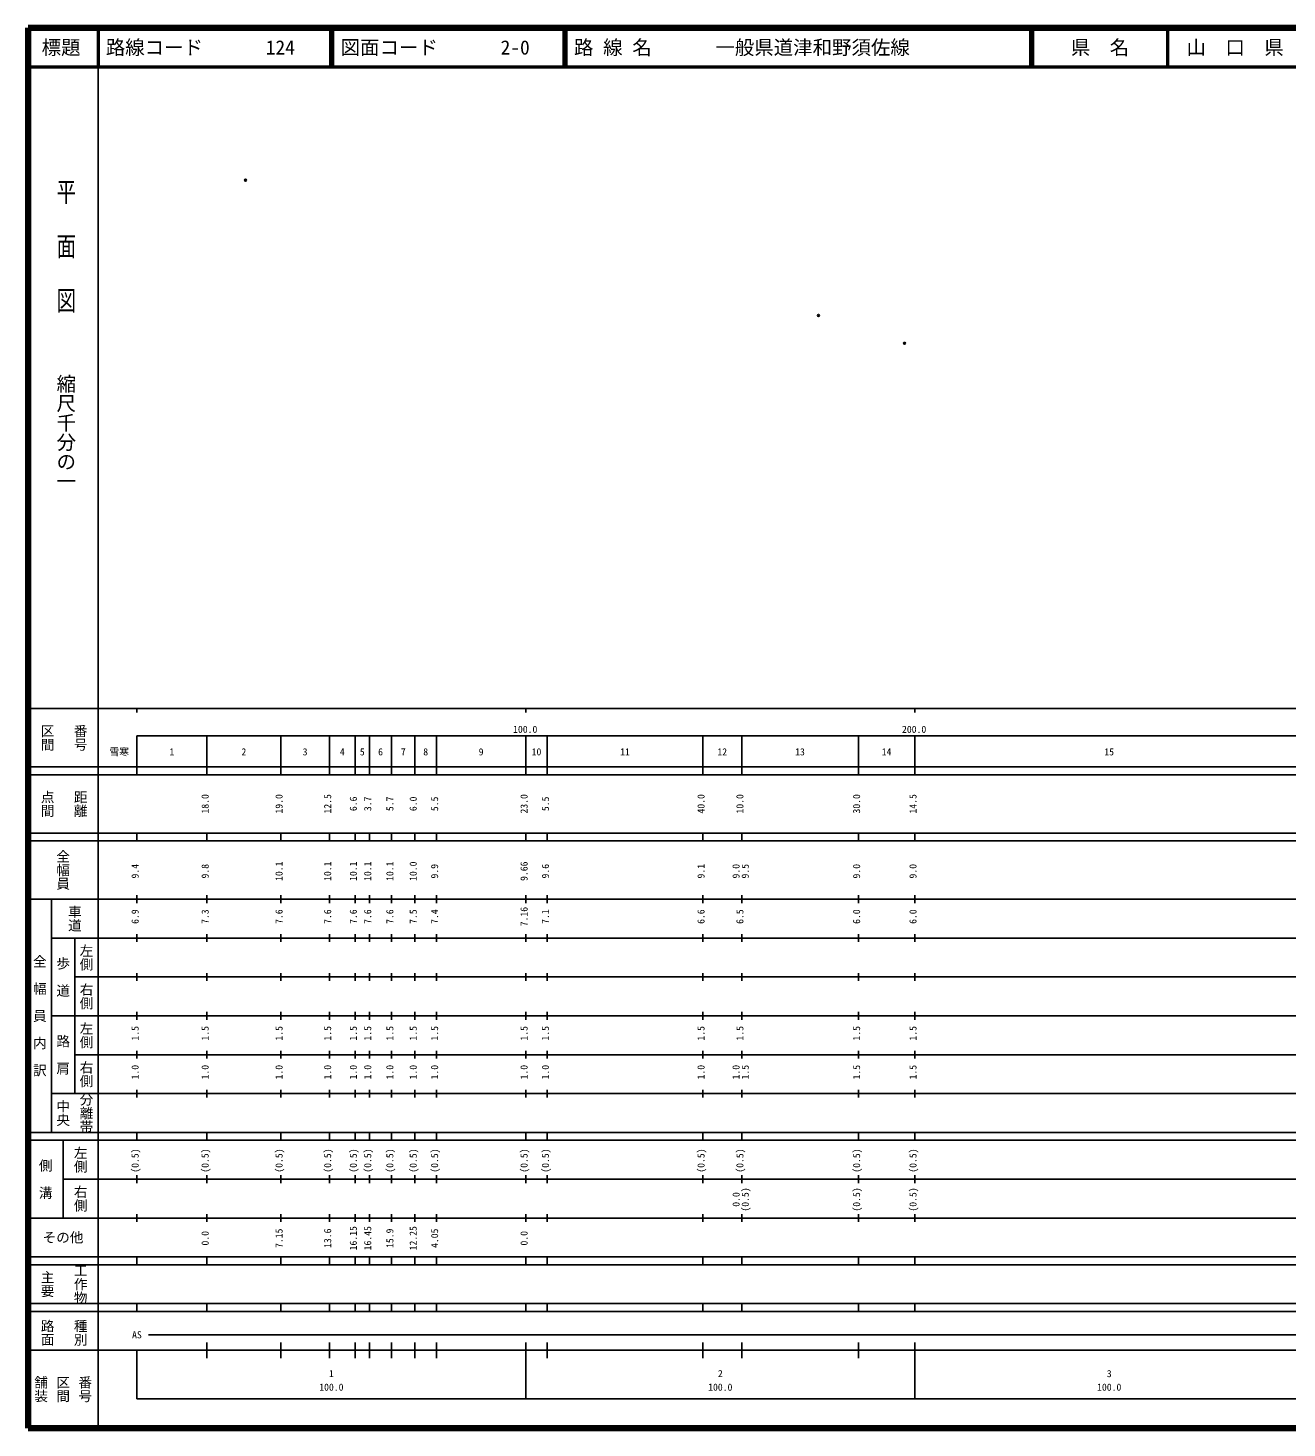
# Model space of a CAD drawing. Units: millimetres on the paper. Extents: x 40 to 680, y 20 to 380.
# Drawn here: x 40 to 363.7, y 20 to 380 of the extents above; entities that cross this region are included whole.
import ezdxf
from ezdxf.enums import TextEntityAlignment as Align

# ---------------------------------------------------------------- set-up
doc = ezdxf.new("R2010")
doc.units = ezdxf.units.MM
doc.header["$PDMODE"] = 32
doc.header["$PDSIZE"] = 0.5
doc.layers.add('M-OTRS', color=6, linetype='Continuous')
doc.layers.add('M-TTL-TXT', color=7, linetype='Continuous')
for name, color, linetype, lineweight in [('M-TTL', 2, 'Continuous', 140), ('M-TTL-BAND', 7, 'Continuous', 25), ('M-TTL-LINE', 7, 'Continuous', 50)]:
    doc.layers.add(name, color=color, linetype=linetype, lineweight=lineweight)
doc.styles.add('@ＭＳ ゴシック', font='')
doc.styles.add('ＭＳ ゴシック', font='')
doc.styles.get('@ＭＳ ゴシック').set_extended_font_data('@MS Gothic')
doc.styles.get('ＭＳ ゴシック').set_extended_font_data('MS Gothic')

msp = doc.modelspace()

# ---------------------------------------------------------------- linework, layer by layer
at = {"layer": 'M-OTRS'}
for p in [(95.931, 340.872), (243.223, 306.09), (265.394, 298.92)]:
    msp.add_point(p, dxfattribs=at)
at = {"layer": 'M-TTL'}
for p, q in [((40, 380), (40, 20)), ((680, 380), (40, 380)), ((40, 20), (680, 20))]:
    msp.add_line(p, q, dxfattribs=at)
at = {"layer": 'M-TTL-BAND'}
for p, q in [((58, 370), (58, 20)), ((40, 205), (579, 205)), ((68, 205), (68, 204)), ((168, 205), (168, 204)), ((268, 205), (268, 204)), ((68, 198), (579, 198)), ((68, 198), (68, 188)), ((86, 188), (86, 198)), ((105, 188), (105, 198)), ((117.5, 188), (117.5, 198)), ((124.1, 188), (124.1, 198)), ((127.8, 188), (127.8, 198)), ((133.5, 188), (133.5, 198)), ((139.5, 188), (139.5, 198)), ((145, 188), (145, 198)), ((168, 188), (168, 198)), ((173.5, 188), (173.5, 198)), ((213.5, 188), (213.5, 198)), ((223.5, 188), (223.5, 198)), ((253.5, 188), (253.5, 198)), ((268, 188), (268, 198)), ((40, 190), (579, 190)), ((40, 188), (579, 188)), ((40, 173), (579, 173)), ((68, 171), (68, 173)), ((86, 171), (86, 173)), ((105, 171), (105, 173)), ((117.5, 171), (117.5, 173)), ((124.1, 171), (124.1, 173)), ((127.8, 171), (127.8, 173)), ((133.5, 171), (133.5, 173)), ((139.5, 171), (139.5, 173)), ((145, 171), (145, 173)), ((168, 171), (168, 173)), ((173.5, 171), (173.5, 173)), ((213.5, 171), (213.5, 173)), ((223.5, 171), (223.5, 173)), ((253.5, 171), (253.5, 173)), ((268, 171), (268, 173)), ((40, 171), (579, 171)), ((40, 156), (579, 156)), ((46, 96), (46, 156)), ((68, 155), (68, 157)), ((86, 155), (86, 157)), ((105, 155), (105, 157)), ((117.5, 155), (117.5, 157)), ((124.1, 155), (124.1, 157)), ((127.8, 155), (127.8, 157)), ((133.5, 155), (133.5, 157)), ((139.5, 155), (139.5, 157)), ((145, 155), (145, 157)), ((168, 155), (168, 157)), ((173.5, 155), (173.5, 157)), ((213.5, 155), (213.5, 157)), ((223.5, 155), (223.5, 157)), ((253.5, 155), (253.5, 157)), ((268, 155), (268, 157)), ((46, 146), (579, 146)), ((52, 146), (52, 106)), ((68, 145), (68, 147)), ((86, 145), (86, 147)), ((105, 145), (105, 147)), ((117.5, 145), (117.5, 147)), ((124.1, 145), (124.1, 147)), ((127.8, 145), (127.8, 147)), ((133.5, 145), (133.5, 147)), ((139.5, 145), (139.5, 147)), ((145, 145), (145, 147)), ((168, 145), (168, 147)), ((173.5, 145), (173.5, 147)), ((213.5, 145), (213.5, 147)), ((223.5, 145), (223.5, 147)), ((253.5, 145), (253.5, 147)), ((268, 145), (268, 147)), ((68, 135), (68, 137)), ((86, 135), (86, 137)), ((105, 135), (105, 137)), ((117.5, 135), (117.5, 137)), ((124.1, 135), (124.1, 137)), ((127.8, 135), (127.8, 137)), ((133.5, 135), (133.5, 137)), ((139.5, 135), (139.5, 137)), ((145, 135), (145, 137)), ((168, 135), (168, 137)), ((173.5, 135), (173.5, 137)), ((213.5, 135), (213.5, 137)), ((223.5, 135), (223.5, 137)), ((253.5, 135), (253.5, 137)), ((268, 135), (268, 137)), ((52, 136), (579, 136)), ((46, 126), (579, 126)), ((68, 125), (68, 127)), ((86, 125), (86, 127)), ((105, 125), (105, 127)), ((117.5, 125), (117.5, 127)), ((124.1, 125), (124.1, 127)), ((127.8, 125), (127.8, 127)), ((133.5, 125), (133.5, 127)), ((139.5, 125), (139.5, 127)), ((145, 125), (145, 127)), ((168, 125), (168, 127)), ((173.5, 125), (173.5, 127)), ((213.5, 125), (213.5, 127)), ((223.5, 125), (223.5, 127)), ((253.5, 125), (253.5, 127)), ((268, 125), (268, 127)), ((52, 116), (579, 116)), ((68, 115), (68, 117)), ((86, 115), (86, 117)), ((105, 115), (105, 117)), ((117.5, 115), (117.5, 117)), ((124.1, 115), (124.1, 117)), ((127.8, 115), (127.8, 117)), ((133.5, 115), (133.5, 117)), ((139.5, 115), (139.5, 117)), ((145, 115), (145, 117)), ((168, 115), (168, 117)), ((173.5, 115), (173.5, 117)), ((213.5, 115), (213.5, 117)), ((223.5, 115), (223.5, 117)), ((253.5, 115), (253.5, 117)), ((268, 115), (268, 117)), ((46, 106), (579, 106)), ((68, 105), (68, 107)), ((86, 105), (86, 107)), ((105, 105), (105, 107)), ((117.5, 105), (117.5, 107)), ((124.1, 105), (124.1, 107)), ((127.8, 105), (127.8, 107)), ((133.5, 105), (133.5, 107)), ((139.5, 105), (139.5, 107)), ((145, 105), (145, 107)), ((168, 105), (168, 107)), ((173.5, 105), (173.5, 107)), ((213.5, 105), (213.5, 107)), ((223.5, 105), (223.5, 107)), ((253.5, 105), (253.5, 107)), ((268, 105), (268, 107)), ((40, 96), (579, 96)), ((40, 94), (579, 94)), ((49, 94), (49, 74)), ((68, 94), (68, 96)), ((86, 94), (86, 96)), ((105, 94), (105, 96)), ((117.5, 94), (117.5, 96)), ((124.1, 94), (124.1, 96)), ((127.8, 94), (127.8, 96)), ((133.5, 94), (133.5, 96)), ((139.5, 94), (139.5, 96)), ((145, 94), (145, 96)), ((168, 94), (168, 96)), ((173.5, 94), (173.5, 96)), ((213.5, 94), (213.5, 96)), ((223.5, 94), (223.5, 96)), ((253.5, 94), (253.5, 96)), ((268, 94), (268, 96)), ((49, 84), (579, 84)), ((68, 83), (68, 85)), ((86, 83), (86, 85)), ((105, 83), (105, 85)), ((117.5, 83), (117.5, 85)), ((124.1, 83), (124.1, 85)), ((127.8, 83), (127.8, 85)), ((133.5, 83), (133.5, 85)), ((139.5, 83), (139.5, 85)), ((145, 83), (145, 85)), ((168, 83), (168, 85)), ((173.5, 83), (173.5, 85)), ((213.5, 83), (213.5, 85)), ((223.5, 83), (223.5, 85)), ((253.5, 83), (253.5, 85)), ((268, 83), (268, 85)), ((40, 74), (579, 74)), ((68, 73), (68, 75)), ((86, 73), (86, 75)), ((105, 73), (105, 75)), ((117.5, 73), (117.5, 75)), ((124.1, 73), (124.1, 75)), ((127.8, 73), (127.8, 75)), ((133.5, 73), (133.5, 75)), ((139.5, 73), (139.5, 75)), ((145, 73), (145, 75)), ((168, 73), (168, 75)), ((173.5, 73), (173.5, 75)), ((213.5, 73), (213.5, 75)), ((223.5, 73), (223.5, 75)), ((253.5, 73), (253.5, 75)), ((268, 73), (268, 75)), ((40, 64), (579, 64)), ((40, 62), (579, 62)), ((68, 62), (68, 64)), ((86, 62), (86, 64)), ((105, 62), (105, 64)), ((117.5, 62), (117.5, 64)), ((124.1, 62), (124.1, 64)), ((127.8, 62), (127.8, 64)), ((133.5, 62), (133.5, 64)), ((139.5, 62), (139.5, 64)), ((145, 62), (145, 64)), ((168, 62), (168, 64)), ((173.5, 62), (173.5, 64)), ((213.5, 62), (213.5, 64)), ((223.5, 62), (223.5, 64)), ((253.5, 62), (253.5, 64)), ((268, 62), (268, 64)), ((40, 52), (579, 52)), ((68, 50), (68, 52)), ((86, 50), (86, 52)), ((105, 50), (105, 52)), ((117.5, 50), (117.5, 52)), ((124.1, 50), (124.1, 52)), ((127.8, 50), (127.8, 52)), ((133.5, 50), (133.5, 52)), ((139.5, 50), (139.5, 52)), ((145, 50), (145, 52)), ((168, 50), (168, 52)), ((173.5, 50), (173.5, 52)), ((213.5, 50), (213.5, 52)), ((223.5, 50), (223.5, 52)), ((253.5, 50), (253.5, 52)), ((268, 50), (268, 52)), ((40, 50), (579, 50)), ((71, 44), (565, 44)), ((40, 40), (579, 40)), ((68, 40), (68, 27.5)), ((86, 38), (86, 42)), ((105, 38), (105, 42)), ((117.5, 38), (117.5, 42)), ((124.1, 38), (124.1, 42)), ((127.8, 38), (127.8, 42)), ((133.5, 38), (133.5, 42)), ((139.5, 38), (139.5, 42)), ((145, 38), (145, 42)), ((168, 27.5), (168, 42)), ((173.5, 38), (173.5, 42)), ((213.5, 38), (213.5, 42)), ((223.5, 38), (223.5, 42)), ((253.5, 38), (253.5, 42)), ((268, 27.5), (268, 42)), ((68, 27.5), (579, 27.5))]:
    msp.add_line(p, q, dxfattribs=at)
at = {"layer": 'M-TTL-LINE'}
for p, q in [((58, 380), (58, 370)), ((117.75, 380), (117.75, 370)), ((118.25, 380), (118.25, 370)), ((177.75, 380), (177.75, 370)), ((178.25, 380), (178.25, 370)), ((297.75, 380), (297.75, 370)), ((298.25, 380), (298.25, 370)), ((333, 380), (333, 370)), ((40, 370), (680, 370))]:
    msp.add_line(p, q, dxfattribs=at)

# ---------------------------------------------------------------- texts
at = {"layer": 'M-TTL-BAND', "style": '@ＭＳ ゴシック', "width": 1.4}
msp.add_text('平  面  図', height=3.666, rotation=270, dxfattribs=at).set_placement((49.777, 306.475), align=Align.MIDDLE_RIGHT)
at = {"layer": 'M-TTL-BAND', "style": '@ＭＳ ゴシック'}
msp.add_text('縮尺千分の一', height=3.666, rotation=270, dxfattribs=at).set_placement((49.777, 261.03), align=Align.MIDDLE_RIGHT)
for s, p in [('区間', (45, 197.5)), ('番号', (53.5, 197.5)), ('点間', (45, 180.5)), ('距離', (53.5, 180.5)), ('全幅員', (49, 163.5)), ('車道', (52, 151)), ('左側', (55, 141)), ('全\u3000幅\u3000員\u3000内\u3000訳', (43, 126)), ('歩\u3000道', (49, 136)), ('右側', (55, 131)), ('左側', (55, 121)), ('路\u3000肩', (49, 116)), ('右側', (55, 111)), ('分離帯', (55, 101)), ('中央', (49, 101)), ('左側', (53.5, 89)), ('側\u3000溝', (44.5, 84)), ('右側', (53.5, 79)), ('工作物', (53.5, 57)), ('主要', (45, 57)), ('路面', (45, 44.5)), ('種別', (53.5, 44.5)), ('舗装', (43.333, 30)), ('区間', (49, 30)), ('番号', (54.667, 30))]:
    msp.add_text(s, height=2.566, rotation=270, dxfattribs=at).set_placement(p, align=Align.MIDDLE_CENTER)
at = {"layer": 'M-TTL-BAND', "style": 'ＭＳ ゴシック'}
for s, p in [('100.0', (167.844, 198.195)), ('200.0', (267.844, 198.195)), ('雪寒', (63.452, 192.405)), ('1', (77, 192.405)), ('2', (95.5, 192.405)), ('3', (111.25, 192.405)), ('4', (120.8, 192.405)), ('5', (125.95, 192.405)), ('6', (130.65, 192.405)), ('7', (136.5, 192.405)), ('8', (142.25, 192.405)), ('9', (156.5, 192.405)), ('10', (170.75, 192.405)), ('11', (193.5, 192.405)), ('12', (218.5, 192.405)), ('13', (238.5, 192.405)), ('14', (260.75, 192.405)), ('15', (318, 192.405)), ('AS', (68, 42.5)), ('1', (118, 32.523)), ('2', (218, 32.523)), ('3', (318, 32.523)), ('100.0', (118, 29.033)), ('100.0', (218, 29.033)), ('100.0', (318, 29.033))]:
    msp.add_text(s, height=1.833, dxfattribs=at).set_placement(p, align=Align.BOTTOM_CENTER)
for s, p in [('18.0', (87, 180.5)), ('19.0', (106, 180.5)), ('12.5', (118.5, 180.5)), ('6.6', (125.1, 180.5)), ('3.7', (128.8, 180.5)), ('5.7', (134.5, 180.5)), ('6.0', (140.5, 180.5)), ('5.5', (146, 180.5)), ('23.0', (169, 180.5)), ('5.5', (174.5, 180.5)), ('40.0', (214.5, 180.5)), ('10.0', (224.5, 180.5)), ('30.0', (254.5, 180.5)), ('14.5', (269, 180.5)), ('9.4', (69, 163.174)), ('9.8', (87, 163.174)), ('10.1', (106, 163.174)), ('10.1', (118.5, 163.174)), ('10.1', (125.1, 163.174)), ('10.1', (128.8, 163.174)), ('10.1', (134.5, 163.174)), ('10.0', (140.5, 163.174)), ('9.9', (146, 163.174)), ('9.66', (169, 163.174)), ('9.6', (174.5, 163.174)), ('9.1', (214.5, 163.174)), ('9.0', (223.5, 163.174)), ('9.5', (225.87, 163.174)), ('9.0', (254.5, 163.174)), ('9.0', (269, 163.174)), ('6.9', (69, 151.5)), ('7.3', (87, 151.5)), ('7.6', (106, 151.5)), ('7.6', (118.5, 151.5)), ('7.6', (125.1, 151.5)), ('7.6', (128.8, 151.5)), ('7.6', (134.5, 151.5)), ('7.5', (140.5, 151.5)), ('7.4', (146, 151.5)), ('7.16', (169, 151.5)), ('7.1', (174.5, 151.5)), ('6.6', (214.5, 151.5)), ('6.5', (224.5, 151.5)), ('6.0', (254.5, 151.5)), ('6.0', (269, 151.5)), ('1.5', (69, 121.5)), ('1.5', (87, 121.5)), ('1.5', (106, 121.5)), ('1.5', (118.5, 121.5)), ('1.5', (125.1, 121.5)), ('1.5', (128.8, 121.5)), ('1.5', (134.5, 121.5)), ('1.5', (140.5, 121.5)), ('1.5', (146, 121.5)), ('1.5', (169, 121.5)), ('1.5', (174.5, 121.5)), ('1.5', (214.5, 121.5)), ('1.5', (224.5, 121.5)), ('1.5', (254.5, 121.5)), ('1.5', (269, 121.5)), ('1.0', (69, 111.5)), ('1.0', (87, 111.5)), ('1.0', (106, 111.5)), ('1.0', (118.5, 111.5)), ('1.0', (125.1, 111.5)), ('1.0', (128.8, 111.5)), ('1.0', (134.5, 111.5)), ('1.0', (140.5, 111.5)), ('1.0', (146, 111.5)), ('1.0', (169, 111.5)), ('1.0', (174.5, 111.5)), ('1.0', (214.5, 111.5)), ('1.0', (223.5, 111.5)), ('1.5', (225.87, 111.5)), ('1.5', (254.5, 111.5)), ('1.5', (269, 111.5)), ('(0.5)', (69, 88.764)), ('(0.5)', (87, 88.764)), ('(0.5)', (106, 88.764)), ('(0.5)', (118.5, 88.764)), ('(0.5)', (125.1, 88.764)), ('(0.5)', (128.8, 88.764)), ('(0.5)', (134.5, 88.764)), ('(0.5)', (140.5, 88.764)), ('(0.5)', (146, 88.764)), ('(0.5)', (169, 88.764)), ('(0.5)', (174.5, 88.764)), ('(0.5)', (214.5, 88.764)), ('(0.5)', (224.5, 88.764)), ('(0.5)', (254.5, 88.764)), ('(0.5)', (269, 88.764)), ('0.0', (223.53, 78.764)), ('(0.5)', (225.87, 78.764)), ('(0.5)', (254.5, 78.764)), ('(0.5)', (269, 78.764)), ('0.0', (87, 68.792)), ('7.15', (106, 68.792)), ('13.6', (118.5, 68.792)), ('16.15', (125.1, 68.792)), ('16.45', (128.8, 68.792)), ('15.9', (134.5, 68.792)), ('12.25', (140.5, 68.792)), ('4.05', (146, 68.792)), ('0.0', (169, 68.792))]:
    msp.add_text(s, height=1.833, rotation=90, dxfattribs=at).set_placement(p, align=Align.BOTTOM_CENTER)
msp.add_text('その他', height=2.566, dxfattribs=at).set_placement((49, 69), align=Align.MIDDLE_CENTER)
at = {"layer": 'M-TTL-TXT', "style": 'ＭＳ ゴシック'}
for s, p in [('標題', (48.5, 375)), ('県\u3000名', (315.625, 375)), ('山\u3000口\u3000県', (350.375, 375))]:
    msp.add_text(s, height=3.666, dxfattribs=at).set_placement(p, align=Align.MIDDLE_CENTER)
for s, p in [('路線コード', (60, 375)), ('124', (101.142, 375)), ('図面コード', (120.38, 375)), ('2-0', (161.521, 375)), ('路 線 名', (180.38, 375)), ('一般県道津和野須佐線', (216.734, 375))]:
    msp.add_text(s, height=3.666, dxfattribs=at).set_placement(p, align=Align.MIDDLE_LEFT)

doc.saveas('drawing.dxf')
